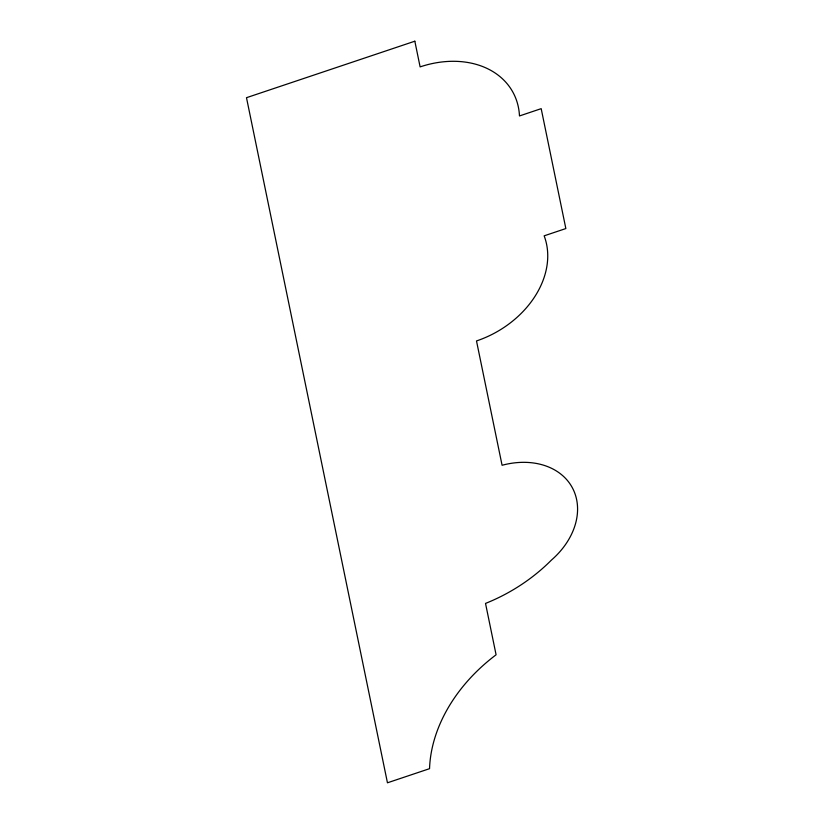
<?xml version="1.0" encoding="UTF-8"?>
<svg xmlns="http://www.w3.org/2000/svg" width="824" height="824" viewBox="0 0 824 824"><rect width="100%" height="100%" fill="white"/><g stroke="black" fill="none" stroke-linecap="round" stroke-linejoin="round"><path stroke-width="1.24" d="M414.833 41.2L246.489 97.695L387.455 782.8L429.541 768.679A155.849 119.212 -28.8 0 1 496.089 654.792L485.521 603.415A151.698 116.04 -28.8 0 0 551.421 560.093A72.945 55.795 -28.8 0 0 572.618 488.261A72.945 55.795 -28.8 0 0 502.084 465.272L476.499 340.94A89.775 68.67 -28.8 0 0 544.149 235.839L565.851 228.557L541.183 108.655L519.481 115.947A89.775 68.67 -28.8 0 0 420.116 66.888L414.833 41.2"/></g></svg>
